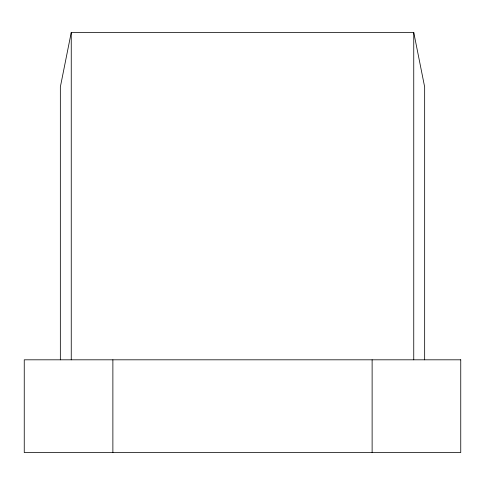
<?xml version="1.0" encoding="UTF-8"?>
<svg xmlns="http://www.w3.org/2000/svg" width="485" height="485" viewBox="0 0 485 485"><rect width="100%" height="100%" fill="white"/><g stroke="black" fill="none" stroke-linecap="round" stroke-linejoin="round"><path stroke-width="0.73" d="M424.66 359.809L424.66 86.997L413.747 32.434L71.253 32.434L60.34 86.997L60.34 359.809M413.747 32.434L413.747 359.809M372.122 359.809L372.122 452.566M112.878 359.809L112.878 452.566M71.253 32.434L71.253 359.809M460.75 359.809L24.25 359.809L24.25 452.566L460.75 452.566L460.75 359.809"/></g></svg>
